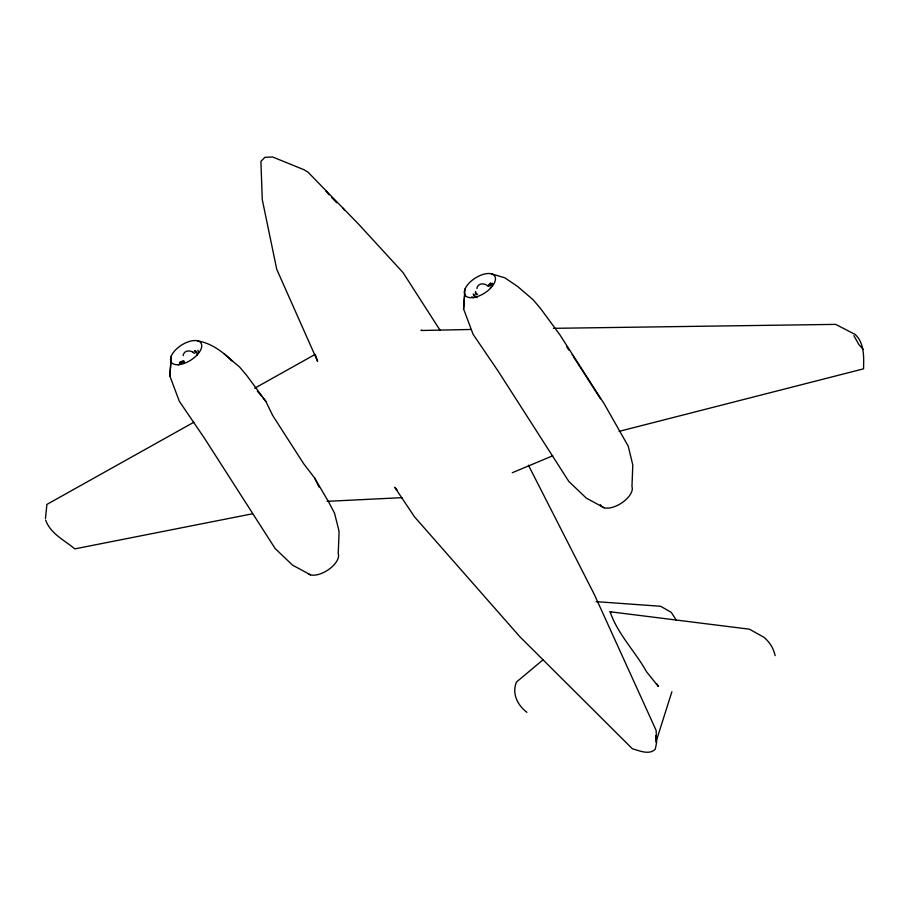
<?xml version="1.0" encoding="UTF-8"?>
<svg xmlns="http://www.w3.org/2000/svg" width="909" height="909" viewBox="0 0 909 909"><rect width="100%" height="100%" fill="white"/><g stroke="black" fill="none" stroke-linecap="round" stroke-linejoin="round"><path stroke-width="1.36" d="M310.458 574.84L292.539 565.137L275.12 548.502L204.65 438.536L179.334 401.289L169.858 375.985L171.324 356.021M604.19 507.801L586.271 498.098L568.841 481.452L498.382 371.486L473.066 334.251L463.59 308.935L465.044 288.971M169.858 375.985L170.903 361.373M463.59 308.935L464.635 294.323M183.254 355.658L183.357 354.419C184.788 350.135 190.174 350.215 193.39 352.374M476.986 288.608L477.089 287.369C478.509 283.085 483.906 283.165 487.122 285.324M45.45 518.516L46.904 504.415L193.833 422.242M671.887 691.76L655.912 742.187L655.934 735.608M440.126 330.342L403.005 272.552L358.487 224.057L307.89 172.04L303.856 169.676L272.552 156.962L264.905 157.325L260.894 161.359L262.281 199.673L276.768 269.382L317.605 361.339L315.321 354.669M475.487 291.607L476.043 294.88M475.293 292.925L475.702 291.948M487.735 286.017L490.701 283.381L488.156 286.153M490.201 287.869L492.064 286.074M489.337 286.119L492.121 283.165M490.667 285.471L492.655 283.722M543.287 659.582L516.437 682.068C511.653 693.635 517.641 705.373 526.913 712.304M490.485 283.051L489.428 284.165M254.69 388.211L315.23 354.362M179.357 363.952L181.755 362.691M178.323 364.941L184.3 362.43M512.278 472.737L552.706 455.795M179.664 362.237L183.288 360.759M179.698 362.646L184.391 361.18M619.097 431.366L863.55 368.838C863.766 356.987 864.641 343.329 855.142 334.444L835.655 324.377L553.399 328.331M252.611 513.767L74.799 548.877C64.459 540.185 50.415 533.697 45.666 520.096M327.07 501.336L401.937 497.666M421.208 330.501L470.782 329.478M596.099 601.644L660.604 606.269L671.24 612.314L676.273 620.143M194.594 350.726L195.605 350.84L197.048 352.828L197.242 355.067M657.105 684.011L658.321 686.5L646.606 671.853C635.311 651.548 617.609 634.084 610.098 611.757L749.436 629.198L763.708 637.141C769.446 641.72 773.661 648.412 775.127 655.65M421.208 330.172L422.14 330.421M491.462 273.848L504.87 277.847L517.846 286.653L533.185 299.811L540.412 308.344L559.603 334.398L604.326 404.05L628.255 446.183L632.8 465.044L631.96 486.599A18.26 9.147 -32.7 0 1 619.54 504.29A18.26 9.147 -32.7 0 1 600.394 504.688M197.73 340.898C211.354 343.147 222.421 351.681 232.215 360.93L224.114 353.703M477.055 297.584L474.748 296.8L473.259 294.039L474.896 295.891M610.098 611.757L611.439 612.393M471.737 296.845L473.782 297.868M192.788 352.26L194.651 353.442M476.111 293.368L477.645 294.368M230.591 359.464L239.453 366.861L246.68 375.383L265.837 401.403L272.689 415.481L303.629 463.658L314.684 478.089L329.103 502.802L334.535 513.221L338.534 529.083L339.08 532.083L338.228 553.649A18.26 9.147 -32.7 0 1 327.842 570.079A18.26 9.147 -32.7 0 1 308.071 573.659M344.42 210.059L343.113 208.263M329.149 194.844L325.627 190.651M331.808 197.628L336.682 202.764M863.107 349.261L858.925 344.636L853.858 335.626M257.361 391.211L261.815 396.381M397.438 490.542L394.722 487.281L414.493 516.812L519.778 636.652L632.403 748.8C639.266 750.607 649.071 755.356 655.241 749.255L656.616 742.71L656.128 730.393L594.35 594.52L528.413 465.181M262.621 397.381L265.837 401.403M194.81 351.067L196.037 352.715M566.784 346.92L569.102 350.26M572.181 354.703L572.727 355.499M573.488 356.692L600.474 398.801M314.684 478.089L318.957 487.019M197.901 350.215L198.435 352.283M475.077 297.198A17.635 8.829 -32.7 0 0 495.132 276.859A17.635 8.829 -32.7 0 0 469.442 282.722A17.635 8.829 -32.7 0 0 475.077 297.198M181.345 364.236A17.635 8.829 -32.7 0 0 201.4 343.897A17.635 8.829 -32.7 0 0 175.71 349.76A17.635 8.829 -32.7 0 0 181.345 364.236"/></g></svg>
